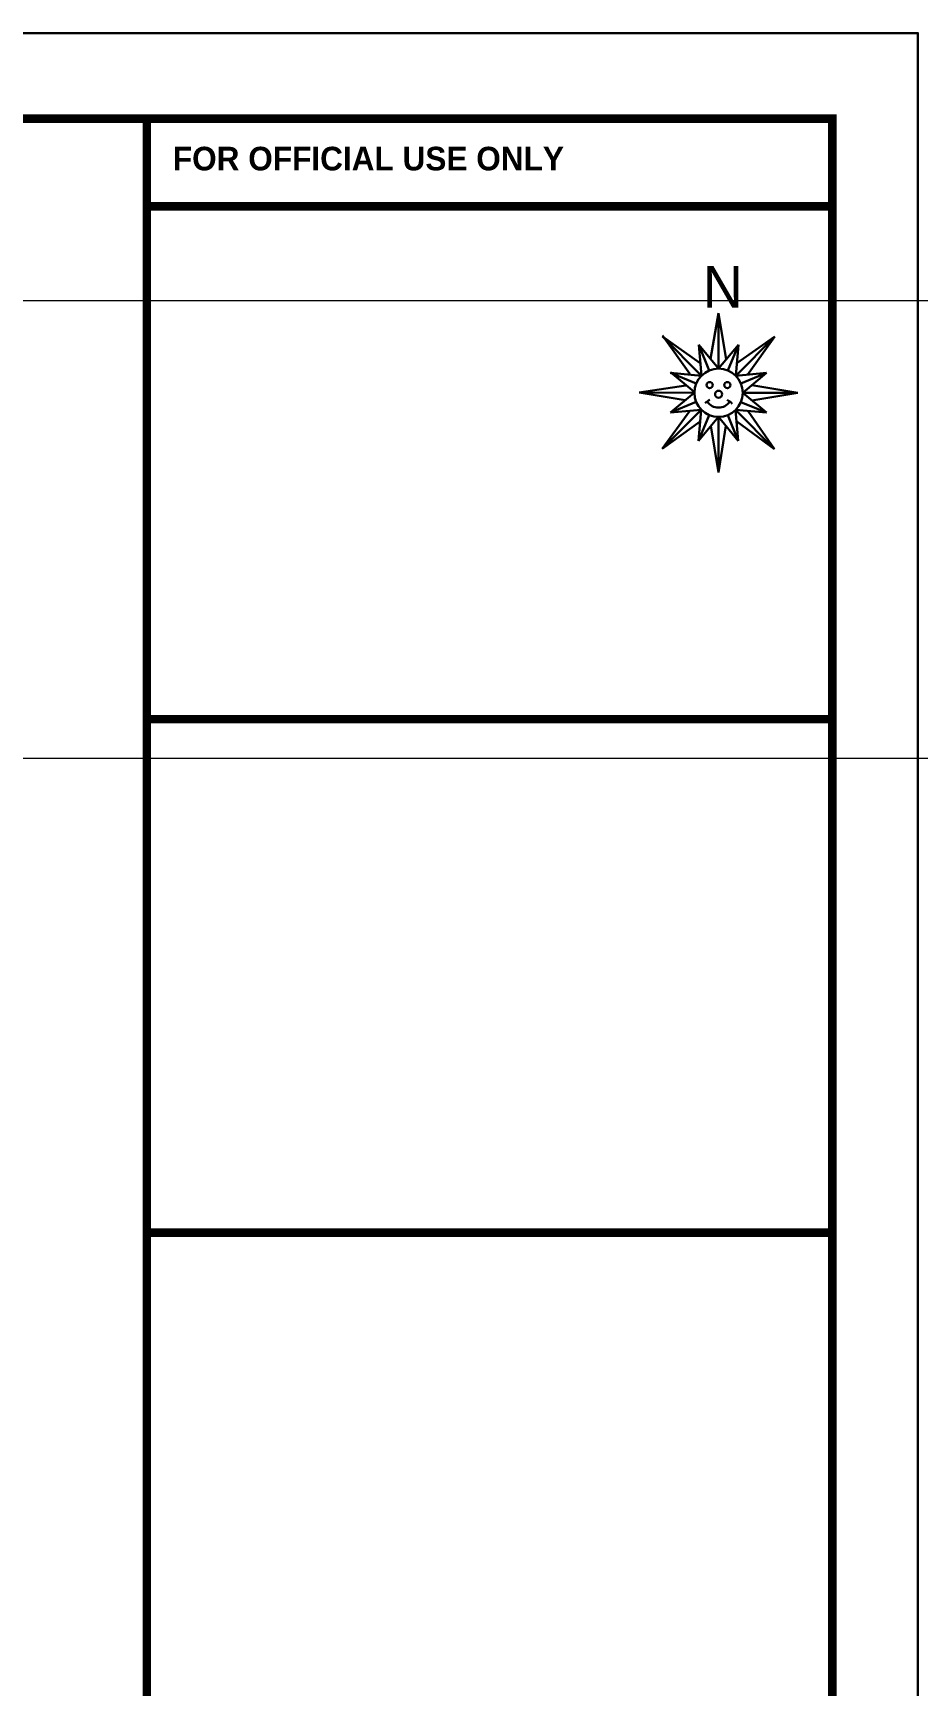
# Model space of a CAD drawing. Header units: inches. Extents: x 84707 to 107235, y 3922 to 10323.
# Drawn here: x 97040 to 97593, y 9290 to 10323 of the extents above; entities that cross this region are included whole.
import ezdxf

# ---------------------------------------------------------------- set-up
doc = ezdxf.new("R2010")
doc.units = ezdxf.units.IN
doc.header["$MEASUREMENT"] = 0
doc.layers.add('DIM-2', color=4, linetype='Continuous', lineweight=20)
doc.layers.add('wall', color=240, linetype='Continuous', lineweight=30)
doc.styles.get("Standard").update_dxf_attribs({"font": 'arial.ttf'})
doc.styles.add('titles', font='GOTHICB.TTF')

msp = doc.modelspace()

# ---------------------------------------------------------------- linework, layer by layer
at = {"color": 7, "lineweight": 30}
msp.add_lwpolyline([(94382.2, 8182.1), (94382.2, 10322.5), (97592.9, 10322.5), (97592.9, 8182.1)], close=True, dxfattribs=at)
at = {"color": 7, "lineweight": 30, "const_width": 5.35}
msp.add_lwpolyline([(97539.4, 8235.6), (97539.4, 10269), (94542.7, 10269), (94542.7, 8235.6)], close=True, dxfattribs=at)
for points in [[(97111.3, 8567.4), (97111.3, 10269)], [(97111.3, 10214.3), (97539.4, 10214.3)], [(97111.3, 9893.9), (97539.4, 9893.9)], [(97111.3, 9573.1), (97539.4, 9573.1)]]:
    msp.add_lwpolyline(points, dxfattribs=at)
at = {"layer": 'DIM-2'}
for p in [(84806.4, 10155.5), (87688.5, 9869.5)]:
    msp.add_xline(p, (1, 0), dxfattribs=at)
at = {"layer": 'wall', "ltscale": 5}
for p, q in [((97468.4, 10147.5), (97463.3, 10119)), ((97468.4, 10147.5), (97473.1, 10118.6)), ((97468.4, 10113), (97468.4, 10147.5)), ((97433.3, 10133.5), (97450.4, 10109.7)), ((97457.7, 10108.5), (97433.3, 10133)), ((97433.3, 10133), (97457, 10116.4)), ((97479.1, 10108.5), (97503.5, 10132.9)), ((97503.5, 10132.9), (97479.8, 10116.4)), ((97503.5, 10132.9), (97486.4, 10109.1)), ((97456, 10127.8), (97468.4, 10113)), ((97462.6, 10111.8), (97456, 10127.8)), ((97456, 10127.8), (97457.7, 10108.5)), ((97480.8, 10127.7), (97468.4, 10113)), ((97474.2, 10111.8), (97480.8, 10127.7)), ((97480.8, 10127.7), (97479.1, 10108.5)), ((97438.4, 10110.8), (97453.2, 10098.4)), ((97438.4, 10110.3), (97457.7, 10108.5)), ((97454.4, 10103.6), (97438.4, 10110.3)), ((97498.3, 10110.2), (97479.1, 10108.5)), ((97482.3, 10103.6), (97498.3, 10110.2)), ((97498.3, 10110.2), (97483.5, 10097.8)), ((97418.7, 10097.9), (97447.9, 10102.3)), ((97518, 10097.8), (97489.1, 10102.5)), ((97418.7, 10097.9), (97447.6, 10093.2)), ((97453.2, 10097.8), (97418.7, 10097.9)), ((97438.4, 10085.5), (97453.2, 10097.8)), ((97454.4, 10092.1), (97438.4, 10085.5)), ((97482.3, 10092), (97498.3, 10085.4)), ((97483.5, 10097.8), (97518, 10097.8)), ((97498.3, 10085.4), (97483.5, 10097.8)), ((97518, 10097.8), (97489.1, 10093.1)), ((97457.6, 10087.1), (97433.2, 10062.7)), ((97433.2, 10062.7), (97450.4, 10086.5)), ((97433.2, 10062.7), (97457, 10079.9)), ((97438.4, 10085.5), (97457.6, 10087.1)), ((97455.9, 10067.9), (97457.6, 10087.1)), ((97462.5, 10083.9), (97455.9, 10067.9)), ((97455.9, 10067.9), (97468.3, 10082.7)), ((97468.3, 10082.7), (97468.3, 10048.1)), ((97480.7, 10067.9), (97468.3, 10082.7)), ((97474.1, 10083.8), (97480.7, 10067.9)), ((97498.3, 10085.4), (97479, 10087.1)), ((97479, 10087.1), (97503.4, 10062.6)), ((97480.7, 10067.9), (97479, 10087.1)), ((97503.4, 10062.6), (97479.7, 10079.8)), ((97503.4, 10062.6), (97486.9, 10086.4)), ((97468.3, 10048.1), (97463.6, 10077.1)), ((97468.3, 10048.1), (97473, 10077.1))]:
    msp.add_line(p, q, dxfattribs=at)
for centre, radius in [((97468.4, 10097.8), 15.1), ((97462.8, 10102.6), 1.91), ((97468.4, 10096.9), 2.21), ((97473.9, 10102.6), 1.91)]:
    msp.add_circle(centre, radius, dxfattribs=at)
for centre, radius, start, end in [((97468.3, 10083.2), 11.5, 117.8567, 135.4753), ((97468.4, 10096.9), 8.38, 212.9977, 326.4902), ((97468.3, 10083.3), 11.5, 41.7741, 61.157)]:
    msp.add_arc(centre, radius, start, end, dxfattribs=at)

# ---------------------------------------------------------------- texts
at = {"insert": (97127.5, 10251.5), "char_height": 14.747, "attachment_point": 1, "style": 'titles'}
msp.add_mtext('FOR OFFICIAL USE ONLY', dxfattribs=at)
at = {"layer": 'wall', "ltscale": 5, "insert": (97458.6, 10177), "char_height": 25.91, "width": 9.909, "attachment_point": 1, "rotation": 359.9156}
msp.add_mtext('{\\Fgothice.shx;N}', dxfattribs=at)

doc.saveas('drawing.dxf')
